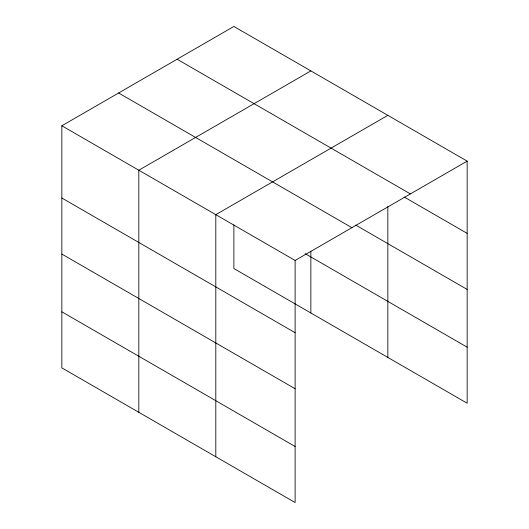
<?xml version="1.0" encoding="UTF-8"?>
<svg xmlns="http://www.w3.org/2000/svg" width="529" height="529" viewBox="0 0 529 529"><rect width="100%" height="100%" fill="white"/><g stroke="black" fill="none" stroke-linecap="round" stroke-linejoin="round"><path stroke-width="0.79" d="M61.84 125.77L295.122 260.46L295.122 502.55L61.84 367.867L61.84 125.77L233.878 26.45L467.16 161.133L467.16 403.23L233.878 268.54L233.878 224.858M310.86 70.899L138.823 170.219L138.823 412.309M387.843 115.342L215.806 214.662L215.806 456.758M295.122 260.46L467.16 161.133M177.103 59.228L410.385 193.912M404.275 197.072L467.16 233.382M355.766 225.116L467.16 289.429M118.615 92.998L351.897 227.682M305.154 253.649L467.16 347.176M61.84 198.018L295.122 332.701M61.84 254.065L295.122 388.749M61.84 311.812L295.122 446.502M387.843 206.541L387.843 357.432M310.86 251.163L310.86 312.989"/></g></svg>
